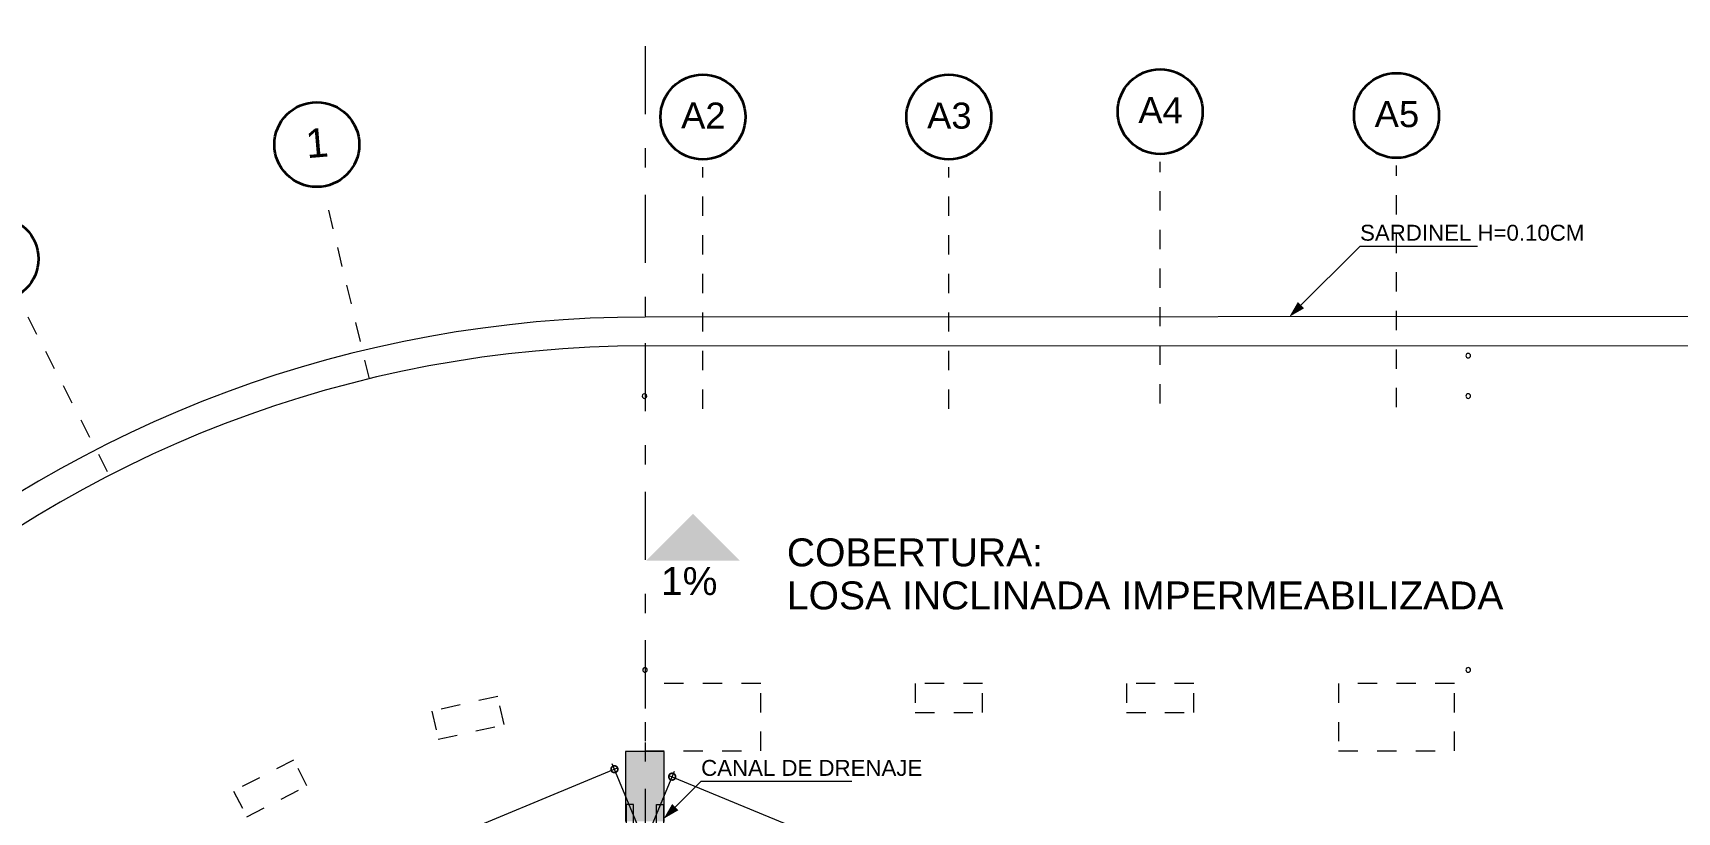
# Model space of a CAD drawing. Header units: metres. Extents: x 173 to 310, y -9 to 45.
# Drawn here: x 293.97 to 302.49, y 11.18 to 15.22 of the extents above; entities that cross this region are included whole.
import ezdxf

# ---------------------------------------------------------------- set-up
doc = ezdxf.new("R2010")
doc.units = ezdxf.units.M
doc.header["$MEASUREMENT"] = 0
for name, pattern in [('Dot & Dashed', [0.017025, 0.008961, -0.00448, 0, -0.003584]), ('Hidden Line', [0.009937, 0.007168, -0.002769]), ('Punto&Rayas', [0.670278, 0.352778, -0.176389, 0, -0.141111])]:
    doc.linetypes.add(name, pattern=pattern)
for name, color, linetype, lineweight in [('Annotation - Label_Pen_No__1', 7, 'Continuous', 13), ('Drawing & Figure_Pen_No__122', 9, 'Continuous', 13), ('Drawing & Figure_Pen_No__7', 7, 'Continuous', 35), ('Estructura – Carga_Pen_No__1', 7, 'Continuous', 13), ('Interior - Stair & Railing_Pen_No__122', 9, 'Continuous', 13), ('MOD _ Forma_Pluma_Nº__2', 8, 'Continuous', 5), ('MOD _ Forma_Pluma_Nº__20', 7, 'Continuous', 5)]:
    doc.layers.add(name, color=color, linetype=linetype, lineweight=lineweight)
for name, color, linetype, lineweight, true_color in [('Annotation - Text_Pen_No__167', 7, 'Continuous', 13, 0x6a6a6a), ('Marcador - Secciones_Pluma_Nº__85', 7, 'Continuous', 0, 0x80aa00), ('Structural - Bearing_Pen_No__167', 7, 'Continuous', 13, 0x6a6a6a), ('Structural - Bearing_Pen_No__87', 7, 'Continuous', 20, 0x6a6a6a)]:
    doc.layers.add(name, color=color, linetype=linetype, lineweight=lineweight, true_color=true_color)
doc.styles.add('GENERATED_STYLE_1', font='arial.ttf')
doc.dimstyles.new('detalles menores', dxfattribs={"dimtxt": 0.025, "dimasz": 0.07, "dimexe": 0.03, "dimexo": 0.0215, "dimgap": 0.025, "dimtad": 2, "dimtih": 1, "dimtoh": 1, "dimzin": 1, "dimdsep": 46, "dimtxsty": 'Standard', "dimblk": 'DOTSMALL', "dimcen": 0, "dimdle": 0.0175, "dimclrd": 10, "dimclre": 10, "dimclrt": 3, "dimazin": 0, "dimtfac": 1, "dimtix": 1, "dimtmove": 0, "dimatfit": 2, "dimldrblk": 'OBLIQUE', "dimfxl": 1, "dimlwd": 5, "dimlwe": 5, "dimarcsym": 0})

# ---------------------------------------------------------------- blocks, each defined once
blk = doc.blocks.new('_DOTSMALL')
at = {"color": 0, "linetype": 'ByBlock', "const_width": 0.5}
blk.add_lwpolyline([(-0.0625, 0, 1), (0.0625, 0, 1)], format="xyb", close=True, dxfattribs=at)
blk = doc.blocks.new('*D30')
at = {"color": 10, "lineweight": 5, "transparency": 16777216}
for p, q in [((297.1454, 11.0399), (297.2901, 11.3893)), ((297.2624, 11.3682), (299.7712, 10.3295)), ((299.6219, 10.0145), (299.7665, 10.3639))]:
    blk.add_line(p, q, dxfattribs=at)
at = {"layer": 'Defpoints', "color": 0, "transparency": 16777216}
for p in [(297.1372, 11.02), (299.755, 10.3362), (299.6136, 9.9947)]:
    blk.add_point(p, dxfattribs=at)
at = {"color": 10, "lineweight": 5, "transparency": 16777216, "xscale": 0.07, "yscale": 0.07, "zscale": 0.07}
for p, rotation in [((297.2786, 11.3615), 157.5085329171762), ((299.755, 10.3362), 337.5085329171762)]:
    blk.add_blockref('_DOTSMALL', p, dxfattribs=dict(at, rotation=rotation))
at = {"color": 3, "transparency": 16777216, "insert": (298.5392, 10.903), "char_height": 0.025, "attachment_point": 5}
blk.add_mtext('2.68', dxfattribs=at)
blk = doc.blocks.new('_Oblique')
at = {"color": 0, "linetype": 'ByBlock', "lineweight": -2}
blk.add_line((-0.5, -0.5), (0.5, 0.5), dxfattribs=at)
blk = doc.blocks.new('*D37')
at = {"color": 10, "lineweight": 5, "transparency": 16777216}
for p, q in [((297.129, 11.0399), (296.9682, 11.4277)), ((294.4903, 10.3684), (296.9959, 11.4067)), ((294.6557, 10.015), (294.495, 10.4028))]:
    blk.add_line(p, q, dxfattribs=at)
at = {"layer": 'Defpoints', "color": 0, "transparency": 16777216}
for p in [(296.9797, 11.4), (297.1372, 11.02), (294.6639, 9.9951)]:
    blk.add_point(p, dxfattribs=at)
at = {"color": 10, "lineweight": 5, "transparency": 16777216, "xscale": 0.07, "yscale": 0.07, "zscale": 0.07}
for p, rotation in [((296.9797, 11.4), 22.50853979331263), ((294.5064, 10.3751), 202.5085397933126)]:
    blk.add_blockref('_DOTSMALL', p, dxfattribs=dict(at, rotation=rotation))
at = {"color": 3, "transparency": 16777216, "insert": (295.7207, 10.9417), "char_height": 0.025, "attachment_point": 5}
blk.add_mtext('2.68', dxfattribs=at)

msp = doc.modelspace()

# ---------------------------------------------------------------- hatches: boundary and pattern name
at = {"layer": 'Annotation - Label_Pen_No__1', "linetype": 'Continuous', "lineweight": 13}
for points in [[(300.4776, 13.7464), (300.5547, 13.7909), (300.5221, 13.8234)], [(297.2345, 11.143), (297.3115, 11.1875), (297.279, 11.2201)]]:
    msp.add_hatch(color=7, dxfattribs=at).paths.add_polyline_path(points)
at = {"layer": 'Estructura – Carga_Pen_No__1', "linetype": 'Continuous', "lineweight": 13}
msp.add_hatch(color=7, dxfattribs=at).paths.add_polyline_path([(297.6293, 12.4815), (297.1431, 12.4815), (297.3862, 12.7246)])
at = {"layer": 'MOD _ Forma_Pluma_Nº__2', "linetype": 'Continuous', "lineweight": 0, "true_color": 0x1f1f1f}
msp.add_hatch(color=250, dxfattribs=at).paths.add_polyline_path([(297.0362, 11.4914), (297.0364, 11.1292), (297.2364, 11.1293), (297.2362, 11.4915)])

# ---------------------------------------------------------------- linework, layer by layer
at = {"layer": 'Annotation - Label_Pen_No__1', "color": 7, "linetype": 'Continuous', "lineweight": 13}
for p, q in [((300.5172, 13.786), (300.8444, 14.1132)), ((300.8444, 14.1132), (301.4535, 14.1132)), ((297.2741, 11.1826), (297.429, 11.3375)), ((297.429, 11.3375), (298.2104, 11.3375))]:
    msp.add_line(p, q, dxfattribs=at)
at = {"layer": 'Drawing & Figure_Pen_No__122', "color": 9, "linetype": 'Dot & Dashed', "lineweight": 13}
for p, q in [((297.4381, 13.2696), (297.4381, 14.5228)), ((298.7131, 13.2696), (298.7131, 14.5228)), ((299.8081, 13.2973), (299.8081, 14.5505)), ((301.0331, 13.2773), (301.0331, 14.5306)), ((295.7101, 13.4247), (295.4783, 14.3832)), ((294.3521, 12.9432), (293.9015, 13.8203))]:
    msp.add_line(p, q, dxfattribs=at)
at = {"layer": 'Drawing & Figure_Pen_No__7', "color": 7, "linetype": 'Continuous', "lineweight": 35}
for centre in [(297.4381, 14.7828), (298.7131, 14.7828), (299.8081, 14.8105), (301.0331, 14.7906), (295.4369, 14.6398), (293.774, 14.047)]:
    msp.add_circle(centre, 0.22, dxfattribs=at)
at = {"layer": 'Interior - Stair & Railing_Pen_No__122', "color": 9, "linetype": 'Continuous', "lineweight": 13}
for points in [[(301.4172, 13.5449, 1), (301.3932, 13.5449, 1)], [(297.1354, 13.3236, 1), (297.1353, 13.3476, 1)], [(301.4052, 13.3236, 1), (301.4052, 13.3476, 1)], [(297.1381, 11.9029, 1), (297.1381, 11.9269, 1)], [(301.4052, 11.9029, 1), (301.4052, 11.9269, 1)]]:
    msp.add_lwpolyline(points, format="xyb", close=True, dxfattribs=at)
at = {"layer": 'Marcador - Secciones_Pluma_Nº__85', "color": 64, "linetype": 'Punto&Rayas', "lineweight": 0, "true_color": 0x80aa00}
msp.add_line((297.1382, 15.92), (297.1382, -2.2211), dxfattribs=at)
at = {"layer": 'MOD _ Forma_Pluma_Nº__20', "color": 7, "linetype": 'Continuous', "lineweight": 5, "flags": 128}
for points in [[(297.2362, 11.4915), (297.0362, 11.4914)], [(297.0362, 11.4914), (297.0364, 11.1292)], [(297.2362, 11.4915), (297.2364, 11.1293)]]:
    msp.add_lwpolyline(points, dxfattribs=at)
at = {"layer": 'Structural - Bearing_Pen_No__167', "color": 251, "linetype": 'Hidden Line', "lineweight": 13, "true_color": 0x6a6a6a}
for points in [[(296.0661, 11.5551), (296.4077, 11.6313), (296.375, 11.7777), (296.0335, 11.7015)], [(297.1381, 11.4949), (297.7381, 11.4949), (297.7381, 11.8449), (297.1381, 11.8449)], [(298.5381, 11.6949), (298.8881, 11.6949), (298.8881, 11.8449), (298.5381, 11.8449)], [(299.6331, 11.6949), (299.9831, 11.6949), (299.9831, 11.8449), (299.6331, 11.8449)], [(300.7331, 11.4949), (301.3331, 11.4949), (301.3331, 11.8449), (300.7331, 11.8449)], [(295.0746, 11.1536), (295.3857, 11.3141), (295.3169, 11.4474), (295.0059, 11.2869)]]:
    msp.add_lwpolyline(points, close=True, dxfattribs=at)
at = {"layer": 'Structural - Bearing_Pen_No__167', "color": 251, "linetype": 'Continuous', "lineweight": 13, "true_color": 0x6a6a6a}
for points in [[(297.0409, 11.217), (297.0409, 11.069), (297.078, 11.069), (297.078, 11.217)], [(297.2345, 11.217), (297.2345, 11.069), (297.1974, 11.069), (297.1974, 11.217)]]:
    msp.add_lwpolyline(points, close=True, dxfattribs=at)
at = {"layer": 'Structural - Bearing_Pen_No__87', "color": 251, "linetype": 'Continuous', "lineweight": 20, "true_color": 0x6a6a6a}
for points in [[(303.0777, 13.7474), (297.1381, 13.7451)], [(297.1381, 13.5951), (303.0777, 13.5974)]]:
    msp.add_lwpolyline(points, dxfattribs=at)
for radius, start, end in [(6.2265, 90.00301, 250.80187), (6.0765, 90.00277, 255.3978)]:
    msp.add_arc((297.1384, 7.5186), radius, start, end, dxfattribs=at)

# ---------------------------------------------------------------- texts
at = {"layer": 'Annotation - Label_Pen_No__1', "color": 7, "linetype": 'Continuous', "lineweight": 13, "char_height": 0.0825, "attachment_point": 7, "style": 'GENERATED_STYLE_1'}
for s, insert in [('\\A1;{\\pql;\\fArial|b0|i0|c0|p34;SARDINEL H=0.10CM}', (300.8444, 14.1401)), ('\\A1;{\\pql;\\fArial|b0|i0|c0|p34;CANAL DE DRENAJE}', (297.429, 11.3645))]:
    msp.add_mtext(s, dxfattribs=dict(at, insert=insert))
at = {"layer": 'Annotation - Text_Pen_No__167', "color": 251, "linetype": 'Continuous', "lineweight": 13, "true_color": 0x6a6a6a, "insert": (297.8733, 12.5972), "char_height": 0.145, "attachment_point": 1, "line_spacing_factor": 0.923713, "style": 'GENERATED_STYLE_1'}
msp.add_mtext('\\A1;{\\pql;\\fArial|b0|i0|c0|p34;COBERTURA\\fArial|b0|i0|c0|p34;:\\P\\pql;\\fArial|b0|i0|c0|p34;LOSA\\fArial|b0|i0|c0|p34; INCLINADA\\fArial|b0|i0|c0|p34; IMPERMEABILIZADA}', dxfattribs=at)
at = {"layer": 'Annotation - Text_Pen_No__167', "color": 251, "linetype": 'Continuous', "lineweight": 13, "true_color": 0x6a6a6a, "insert": (297.5134, 12.4483), "char_height": 0.145, "attachment_point": 3, "style": 'GENERATED_STYLE_1'}
msp.add_mtext('\\A1;{\\pqr;\\fArial|b0|i0|c0|p34;1%}', dxfattribs=at)
at = {"layer": 'Drawing & Figure_Pen_No__7', "color": 7, "linetype": 'Continuous', "lineweight": 35, "attachment_point": 7, "style": 'GENERATED_STYLE_1'}
for s, insert, char_height, rotation in [('\\A1;{\\pql;\\fArial|b0|i0|c0|p34;A2}', (297.3249, 14.7236), 0.135, 359.71071), ('\\A1;{\\pql;\\fArial|b0|i0|c0|p34;A3}', (298.5999, 14.7213), 0.135, 359.71071), ('\\A1;{\\pql;\\fArial|b0|i0|c0|p34;A4}', (299.6949, 14.7513), 0.135, 359.71071), ('\\A1;{\\pql;\\fArial|b0|i0|c0|p34;A5}', (300.9199, 14.7291), 0.135, 359.71071), ('\\A1;{\\pql;\\fArial|b0|i0|c0|p34;1}', (295.3857, 14.5689), 0.15, 4.81643)]:
    msp.add_mtext(s, dxfattribs=dict(at, insert=insert, char_height=char_height, rotation=rotation))

# ---------------------------------------------------------------- dimensions: what is measured, and where the dimension line sits
for p1, p2, distance, picture, middle in [((294.6639, 9.9951), (297.1372, 11.02), 0.4113, '*D37', (295.7207, 10.9417)), ((297.1372, 11.02), (299.6136, 9.9947), 0.3696, '*D30', (298.5392, 10.903))]:
    dim = msp.add_aligned_dim(p1=p1, p2=p2, distance=distance, dimstyle='detalles menores')
    dim.commit()
    dim.dimension.update_dxf_attribs({"geometry": picture, "text_midpoint": middle})

doc.saveas('drawing.dxf')
